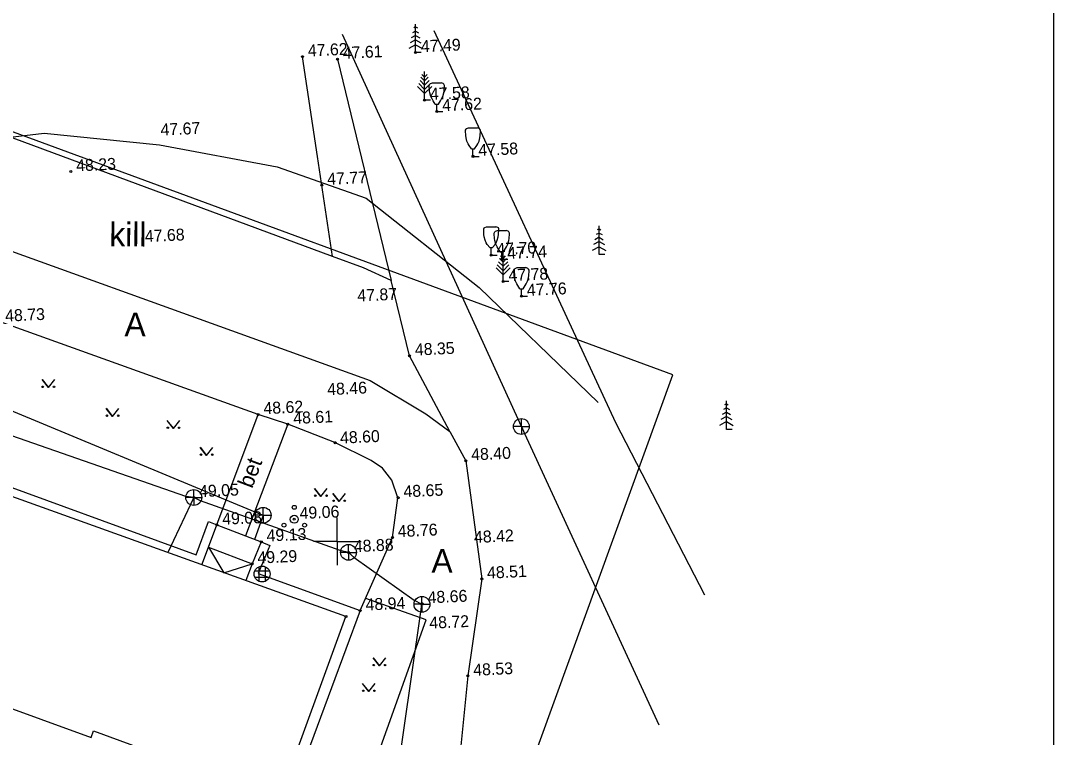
# Model space of a CAD drawing. Extents: x 640815 to 641975, y 6454871 to 6455868.
# Drawn here: x 641780 to 641845.2, y 6455537.6 to 6455582.9 of the extents above; entities that cross this region are included whole.
import ezdxf

# ---------------------------------------------------------------- set-up
doc = ezdxf.new("R2010")
doc.units = 0
for name, color, linetype in [('Level 1', 7, 'Continuous'), ('Level 10', 7, 'Continuous'), ('Level 11', 7, 'Continuous'), ('Level 13', 7, 'Continuous'), ('Level 15', 7, 'Continuous'), ('Level 2', 7, 'Continuous'), ('Level 30', 7, 'Continuous'), ('Level 40', 7, 'Continuous'), ('Level 44', 7, 'Continuous'), ('Level 59', 7, 'Continuous'), ('Level 6', 7, 'Continuous'), ('Level 61', 7, 'Continuous'), ('Level 62', 7, 'Continuous'), ('Level 63', 7, 'Continuous')]:
    doc.layers.add(name, color=color, linetype=linetype)

msp = doc.modelspace()

# ---------------------------------------------------------------- linework, layer by layer
at = {"layer": 'Level 1'}
msp.add_lwpolyline([(641744.87, 6455552.14), (641747.77, 6455551.08), (641747.89, 6455551.43), (641757.26, 6455548.01), (641757.11, 6455547.62), (641765.68, 6455544.49), (641765.82, 6455544.89), (641774.86, 6455541.59), (641774.71, 6455541.18), (641784.47, 6455537.62), (641784.62, 6455538.04), (641792.94, 6455535), (641792.8, 6455534.61), (641796.1, 6455533.4), (641796.25, 6455533.79), (641796.36, 6455533.76), (641800.55, 6455545.26), (641749.03, 6455563.78), (641748.78, 6455563.69), (641746.96, 6455558.64), (641745.14, 6455553.6), (641745.22, 6455553.4), (641744.81, 6455552.27), (641744.87, 6455552.14)], dxfattribs=at)
at = {"layer": 'Level 10'}
for p, q in [((641811.61, 6455557.25), (641811.61, 6455557.75)), ((641811.61, 6455557.25), (641811.11, 6455557.25)), ((641811.61, 6455557.25), (641812.11, 6455557.25)), ((641811.61, 6455557.25), (641811.61, 6455556.75)), ((641790.95, 6455552.77), (641790.45, 6455552.77)), ((641790.95, 6455552.77), (641790.95, 6455553.27)), ((641790.95, 6455552.77), (641791.45, 6455552.77)), ((641790.95, 6455552.77), (641790.95, 6455552.27)), ((641795.33, 6455551.65), (641795.33, 6455552.15)), ((641795.33, 6455551.65), (641794.83, 6455551.65)), ((641795.33, 6455551.65), (641795.83, 6455551.65)), ((641795.33, 6455551.65), (641795.33, 6455551.15)), ((641800.71, 6455549.31), (641800.71, 6455549.81)), ((641800.71, 6455549.31), (641800.21, 6455549.31)), ((641800.71, 6455549.31), (641801.21, 6455549.31)), ((641800.71, 6455549.31), (641800.71, 6455548.81)), ((641805.34, 6455546.03), (641805.34, 6455546.53)), ((641805.34, 6455546.03), (641804.84, 6455546.03)), ((641805.34, 6455546.03), (641805.84, 6455546.03)), ((641805.34, 6455546.03), (641805.34, 6455545.53))]:
    msp.add_line(p, q, dxfattribs=at)
for centre in [(641811.61, 6455557.25), (641790.95, 6455552.77), (641795.33, 6455551.65), (641800.71, 6455549.31), (641805.34, 6455546.03)]:
    msp.add_circle(centre, 0.5, dxfattribs=at)
at = {"layer": 'Level 11'}
for points in [[(641811.61, 6455557.25), (641811.4, 6455557.72), (641800.34, 6455581.98)], [(641790.95, 6455552.77), (641790.46, 6455552.84), (641773.49, 6455558.74), (641773.06, 6455558.95)], [(641777.25, 6455559.16), (641777.68, 6455558.98), (641794.8, 6455551.87), (641795.33, 6455551.65)], [(641811.61, 6455557.25), (641811.81, 6455556.81), (641820.28, 6455538.42)], [(641790.95, 6455552.77), (641790.74, 6455552.33), (641789.31, 6455549.3)], [(641800.71, 6455549.31), (641800.18, 6455549.43), (641791.37, 6455552.56), (641790.95, 6455552.77)], [(641795.33, 6455551.65), (641795.18, 6455551.24), (641794.78, 6455550.12)], [(641800.71, 6455549.31), (641801.06, 6455548.98), (641804.86, 6455546.29), (641805.34, 6455546.03)], [(641802.37, 6455525.87), (641802.51, 6455526.37), (641805.27, 6455545.55), (641805.34, 6455546.03)]]:
    msp.add_lwpolyline(points, dxfattribs=at)
at = {"layer": 'Level 13'}
msp.add_lwpolyline([(641806.1, 6455582.25), (641817.54, 6455557.5), (641823.16, 6455546.62)], dxfattribs=at)
at = {"layer": 'Level 15'}
msp.add_lwpolyline([(641761.01, 6455559.84), (641763.39, 6455563.77), (641769.55, 6455574.36), (641781.52, 6455575.76), (641788.8, 6455575.02), (641796.22, 6455573.63), (641801.83, 6455571.67), (641808.94, 6455566.03), (641815.82, 6455559.37), (641816.45, 6455558.76)], dxfattribs=at)
at = {"layer": 'Level 2'}
for points in [[(641791.88, 6455549.63), (641792.41, 6455551.04), (641795.21, 6455549.97), (641794.63, 6455548.58)], [(641791.45, 6455548.52), (641791.88, 6455549.63), (641794.63, 6455548.58), (641794.23, 6455547.53)], [(641791.88, 6455549.63), (641792.85, 6455548.02), (641794.63, 6455548.58)]]:
    msp.add_lwpolyline(points, dxfattribs=at)
at = {"layer": 'Level 30'}
for points in [[(641799.7, 6455567.97), (641798.76, 6455574.28), (641797.81, 6455580.59)], [(641800.01, 6455580.43), (641803.4, 6455566.47)], [(641768.66, 6455579.39), (641769.41, 6455571.93), (641802.07, 6455560.16), (641805.58, 6455558.06), (641807.11, 6455556.93)], [(641807.11, 6455556.93), (641804.56, 6455561.71), (641803.4, 6455566.47), (641801.66, 6455567.26), (641799.7, 6455567.97), (641776.7, 6455576.49)], [(641801.45, 6455545.63), (641803.48, 6455550.25), (641803.83, 6455552.76), (641803.44, 6455553.86), (641802.85, 6455554.63), (641802.14, 6455555.1), (641799.85, 6455556.24), (641796.89, 6455557.39), (641795.01, 6455558.01), (641778.71, 6455563.86)], [(641792.41, 6455551.04), (641795.01, 6455558.01)], [(641796.89, 6455557.39), (641794.22, 6455550.35)], [(641807.11, 6455556.93), (641808.11, 6455555.09), (641809.11, 6455547.63), (641808.24, 6455541.51), (641807.79, 6455537.09), (641805.23, 6455530.17), (641799.09, 6455512.35)], [(641777.07, 6455556.42), (641777.51, 6455556.26), (641776.8, 6455554.38), (641791.11, 6455549.16), (641791.88, 6455551.25), (641792.41, 6455551.04)], [(641795.21, 6455549.97), (641795.74, 6455549.74), (641795.01, 6455547.98), (641801.45, 6455545.63), (641796.93, 6455533.45)], [(641793.3, 6455510.66), (641805.6, 6455545.05), (641801.8, 6455546.4)]]:
    msp.add_lwpolyline(points, dxfattribs=at)
at = {"layer": 'Level 40'}
msp.add_lwpolyline([(641660.8, 6455541.98), (641691.33, 6455530.97), (641749.64, 6455509.86), (641756.44, 6455528.66), (641803.45, 6455511.64), (641821.16, 6455560.52), (641686.12, 6455610.26)], close=True, dxfattribs=at)
at = {"layer": 'Level 44'}
for p, q in [((641804.94, 6455582.2), (641804.75, 6455582.1)), ((641804.94, 6455582.47), (641804.82, 6455582.4)), ((641804.94, 6455580.85), (641804.94, 6455582.65)), ((641804.94, 6455582.47), (641805.06, 6455582.4)), ((641804.94, 6455582.2), (641805.13, 6455582.1)), ((641804.94, 6455581.66), (641804.6, 6455581.47)), ((641804.94, 6455581.93), (641804.67, 6455581.78)), ((641804.94, 6455581.93), (641805.21, 6455581.78)), ((641804.94, 6455581.66), (641805.28, 6455581.47)), ((641804.94, 6455581.34), (641804.51, 6455581.1)), ((641804.94, 6455581.34), (641805.37, 6455581.1)), ((641805.3, 6455580.85), (641804.94, 6455580.85)), ((641805.51, 6455577.85), (641805.51, 6455579.65)), ((641805.51, 6455578.52), (641805.14, 6455578.9)), ((641805.51, 6455578.8), (641805.22, 6455579.09)), ((641805.51, 6455579.06), (641805.28, 6455579.29)), ((641805.51, 6455579.29), (641805.34, 6455579.46)), ((641805.51, 6455579.29), (641805.68, 6455579.46)), ((641805.51, 6455579.06), (641805.74, 6455579.29)), ((641805.51, 6455578.8), (641805.8, 6455579.09)), ((641805.51, 6455578.52), (641805.88, 6455578.9)), ((641806, 6455578.94), (641806.56, 6455578.94)), ((641805.51, 6455578.26), (641805.06, 6455578.7)), ((641805.51, 6455578.26), (641805.96, 6455578.7)), ((641805.87, 6455577.85), (641805.51, 6455577.85)), ((641806.18, 6455577.6), (641806.38, 6455577.6)), ((641806.28, 6455577.13), (641806.28, 6455577.6)), ((641806.28, 6455577.13), (641806.66, 6455577.13)), ((641808.28, 6455576.1), (641808.84, 6455576.1)), ((641808.46, 6455574.78), (641808.66, 6455574.78)), ((641808.56, 6455574.3), (641808.56, 6455574.78)), ((641808.56, 6455574.3), (641808.94, 6455574.3)), ((641809.42, 6455569.86), (641810, 6455569.86)), ((641816.51, 6455569.73), (641816.4, 6455569.66)), ((641816.51, 6455568.11), (641816.51, 6455569.91)), ((641816.51, 6455569.73), (641816.62, 6455569.66)), ((641810.1, 6455569.62), (641810.66, 6455569.62)), ((641816.51, 6455569.19), (641816.24, 6455569.04)), ((641816.51, 6455569.46), (641816.32, 6455569.36)), ((641816.51, 6455569.46), (641816.7, 6455569.36)), ((641816.51, 6455569.19), (641816.78, 6455569.04)), ((641809.62, 6455568.54), (641809.8, 6455568.54)), ((641809.71, 6455568.06), (641809.71, 6455568.54)), ((641816.51, 6455568.6), (641816.08, 6455568.36)), ((641816.51, 6455568.92), (641816.16, 6455568.73)), ((641816.51, 6455568.92), (641816.86, 6455568.73)), ((641816.51, 6455568.6), (641816.94, 6455568.36)), ((641809.71, 6455568.06), (641810.09, 6455568.06)), ((641810.46, 6455567.62), (641810.24, 6455567.85)), ((641810.28, 6455568.28), (641810.48, 6455568.28)), ((641810.46, 6455567.85), (641810.3, 6455568.02)), ((641810.38, 6455567.81), (641810.38, 6455568.28)), ((641810.38, 6455567.81), (641810.76, 6455567.81)), ((641810.46, 6455566.41), (641810.46, 6455568.21)), ((641810.46, 6455567.85), (641810.62, 6455568.02)), ((641810.46, 6455567.62), (641810.68, 6455567.85)), ((641816.87, 6455568.11), (641816.51, 6455568.11)), ((641810.46, 6455566.82), (641810.02, 6455567.26)), ((641810.46, 6455567.08), (641810.09, 6455567.46)), ((641810.46, 6455567.36), (641810.16, 6455567.65)), ((641810.46, 6455567.36), (641810.76, 6455567.65)), ((641810.46, 6455567.08), (641810.83, 6455567.46)), ((641810.46, 6455566.82), (641810.9, 6455567.26)), ((641811.34, 6455567.28), (641811.9, 6455567.28)), ((641810.82, 6455566.41), (641810.46, 6455566.41)), ((641811.52, 6455565.94), (641811.72, 6455565.94)), ((641811.62, 6455565.47), (641811.62, 6455565.94)), ((641811.62, 6455565.47), (641812, 6455565.47)), ((641781.38, 6455560.22), (641781.78, 6455559.71)), ((641781.78, 6455559.71), (641781.38, 6455560.21)), ((641781.78, 6455559.71), (641782.18, 6455560.21)), ((641824.54, 6455558.69), (641824.42, 6455558.62)), ((641824.54, 6455557.07), (641824.54, 6455558.87)), ((641824.54, 6455558.69), (641824.66, 6455558.62)), ((641785.42, 6455558.4), (641785.83, 6455557.89)), ((641785.83, 6455557.89), (641785.43, 6455558.39)), ((641785.83, 6455557.89), (641786.23, 6455558.39)), ((641824.54, 6455558.15), (641824.27, 6455558)), ((641824.54, 6455558.42), (641824.35, 6455558.32)), ((641824.54, 6455558.42), (641824.73, 6455558.32)), ((641824.54, 6455558.15), (641824.81, 6455558)), ((641789.26, 6455557.64), (641789.67, 6455557.13)), ((641789.67, 6455557.13), (641789.27, 6455557.63)), ((641789.67, 6455557.13), (641790.07, 6455557.63)), ((641824.54, 6455557.56), (641824.11, 6455557.32)), ((641824.54, 6455557.88), (641824.2, 6455557.69)), ((641824.54, 6455557.88), (641824.88, 6455557.69)), ((641824.54, 6455557.56), (641824.97, 6455557.32)), ((641824.9, 6455557.07), (641824.54, 6455557.07)), ((641791.36, 6455555.94), (641791.76, 6455555.43)), ((641791.76, 6455555.43), (641791.36, 6455555.93)), ((641791.76, 6455555.43), (641792.16, 6455555.93)), ((641798.56, 6455553.34), (641798.97, 6455552.84)), ((641798.97, 6455552.84), (641798.57, 6455553.34)), ((641798.97, 6455552.84), (641799.37, 6455553.34)), ((641799.72, 6455553.02), (641800.12, 6455552.52)), ((641800.12, 6455552.52), (641799.72, 6455553.02)), ((641800.12, 6455552.52), (641800.52, 6455553.02)), ((641802.26, 6455542.66), (641802.66, 6455542.15)), ((641802.66, 6455542.15), (641802.26, 6455542.65)), ((641802.66, 6455542.15), (641803.06, 6455542.65)), ((641801.58, 6455541.04), (641801.99, 6455540.53)), ((641801.99, 6455540.53), (641801.59, 6455541.03)), ((641801.99, 6455540.53), (641802.39, 6455541.03))]:
    msp.add_line(p, q, dxfattribs=at)
for points in [[(641806.18, 6455577.6), (641806.04, 6455577.8), (641805.98, 6455577.92), (641805.9, 6455578.08), (641805.84, 6455578.3), (641805.82, 6455578.44), (641805.8, 6455578.74), (641805.8, 6455578.78), (641805.84, 6455578.85), (641805.88, 6455578.89), (641806, 6455578.94)], [(641806.38, 6455577.6), (641806.52, 6455577.8), (641806.58, 6455577.92), (641806.66, 6455578.08), (641806.72, 6455578.3), (641806.74, 6455578.44), (641806.76, 6455578.74), (641806.76, 6455578.78), (641806.72, 6455578.85), (641806.68, 6455578.89), (641806.56, 6455578.94)], [(641808.46, 6455574.78), (641808.32, 6455574.98), (641808.26, 6455575.08), (641808.18, 6455575.25), (641808.12, 6455575.46), (641808.1, 6455575.61), (641808.08, 6455575.92), (641808.08, 6455575.96), (641808.12, 6455576.02), (641808.16, 6455576.06), (641808.28, 6455576.1)], [(641808.66, 6455574.78), (641808.8, 6455574.98), (641808.86, 6455575.08), (641808.94, 6455575.25), (641809, 6455575.46), (641809.02, 6455575.61), (641809.04, 6455575.92), (641809.04, 6455575.96), (641809, 6455576.02), (641808.96, 6455576.06), (641808.84, 6455576.1)], [(641809.62, 6455568.54), (641809.46, 6455568.74), (641809.4, 6455568.84), (641809.33, 6455569.01), (641809.27, 6455569.22), (641809.25, 6455569.37), (641809.24, 6455569.68), (641809.24, 6455569.72), (641809.26, 6455569.78), (641809.3, 6455569.82), (641809.42, 6455569.86)], [(641809.8, 6455568.54), (641809.96, 6455568.74), (641810.02, 6455568.84), (641810.09, 6455569.01), (641810.15, 6455569.22), (641810.17, 6455569.37), (641810.18, 6455569.68), (641810.18, 6455569.72), (641810.16, 6455569.78), (641810.12, 6455569.82), (641810, 6455569.86)], [(641810.28, 6455568.28), (641810.14, 6455568.48), (641810.08, 6455568.6), (641810, 6455568.76), (641809.94, 6455568.98), (641809.92, 6455569.12), (641809.9, 6455569.42), (641809.9, 6455569.46), (641809.94, 6455569.53), (641809.98, 6455569.57), (641810.1, 6455569.62)], [(641810.48, 6455568.28), (641810.62, 6455568.48), (641810.68, 6455568.6), (641810.76, 6455568.76), (641810.82, 6455568.98), (641810.84, 6455569.12), (641810.86, 6455569.42), (641810.86, 6455569.46), (641810.82, 6455569.53), (641810.78, 6455569.57), (641810.66, 6455569.62)], [(641811.52, 6455565.94), (641811.38, 6455566.14), (641811.32, 6455566.26), (641811.24, 6455566.42), (641811.18, 6455566.64), (641811.16, 6455566.78), (641811.14, 6455567.08), (641811.14, 6455567.12), (641811.18, 6455567.19), (641811.22, 6455567.23), (641811.34, 6455567.28)], [(641811.72, 6455565.94), (641811.86, 6455566.14), (641811.92, 6455566.26), (641812, 6455566.42), (641812.06, 6455566.64), (641812.08, 6455566.78), (641812.1, 6455567.08), (641812.1, 6455567.12), (641812.06, 6455567.19), (641812.02, 6455567.23), (641811.9, 6455567.28)]]:
    msp.add_lwpolyline(points, dxfattribs=at)
for centre, radius in [((641781.425, 6455559.755), 0.045), ((641782.135, 6455559.755), 0.045), ((641785.475, 6455557.935), 0.045), ((641786.185, 6455557.935), 0.045), ((641789.315, 6455557.175), 0.045), ((641790.025, 6455557.175), 0.045), ((641791.405, 6455555.475), 0.045), ((641792.115, 6455555.475), 0.045), ((641798.615, 6455552.885), 0.045), ((641799.325, 6455552.885), 0.045), ((641797.29, 6455552.15), 0.125), ((641799.765, 6455552.565), 0.045), ((641800.475, 6455552.565), 0.045), ((641797.29, 6455551.4), 0.25), ((641796.64, 6455551.025), 0.125), ((641797.94, 6455551.025), 0.125), ((641802.305, 6455542.195), 0.045), ((641803.015, 6455542.195), 0.045), ((641801.635, 6455540.575), 0.045), ((641802.345, 6455540.575), 0.045)]:
    msp.add_circle(centre, radius, dxfattribs=at)
at = {"layer": 'Level 6'}
for p, q in [((641795.06, 6455548.4), (641795.06, 6455547.48)), ((641795.46, 6455548.4), (641795.46, 6455547.48)), ((641794.8, 6455548.14), (641795.72, 6455548.14)), ((641794.8, 6455547.74), (641795.72, 6455547.74))]:
    msp.add_line(p, q, dxfattribs=at)
msp.add_circle((641795.26, 6455547.94), 0.5, dxfattribs=at)
at = {"layer": 'Level 61'}
msp.add_lwpolyline([(641653.03, 6455629.74), (641845.16, 6455629.74), (641845.16, 6455486.83), (641653.03, 6455486.84), (641653.03, 6455629.74)], dxfattribs=at)
at = {"layer": 'Level 62'}
for centre in [(641804.94, 6455580.85), (641797.81, 6455580.59), (641800.01, 6455580.43), (641805.51, 6455577.85), (641806.28, 6455577.13), (641808.56, 6455574.3), (641783.2, 6455573.34), (641799.02, 6455572.48), (641809.71, 6455568.06), (641810.38, 6455567.81), (641810.46, 6455566.41), (641811.62, 6455565.47), (641804.56, 6455561.71), (641795.01, 6455558.01), (641796.89, 6455557.39), (641799.86, 6455556.23), (641808.11, 6455555.09), (641790.95, 6455552.77), (641803.84, 6455552.76), (641797.29, 6455551.4), (641792.41, 6455551.04), (641803.48, 6455550.25), (641795.21, 6455549.97), (641800.71, 6455549.31), (641794.63, 6455548.58), (641809.11, 6455547.63), (641801.45, 6455545.63), (641805.34, 6455546.03), (641805.36, 6455546.07), (641800.55, 6455545.26), (641808.23, 6455541.51)]:
    msp.add_circle(centre, 0.0625, dxfattribs=at)
at = {"layer": 'Level 63'}
for points in [[(641800, 6455550), (641800, 6455551.5)], [(641800, 6455550), (641798.5, 6455550)], [(641800, 6455550), (641801.5, 6455550)], [(641800, 6455550), (641800, 6455548.5)]]:
    msp.add_lwpolyline(points, dxfattribs=at)

# ---------------------------------------------------------------- texts
at = {"layer": 'Level 2'}
msp.add_text('bet', height=1, rotation=69.23223, dxfattribs=at).set_placement((641794.63, 6455553.3))
at = {"layer": 'Level 30'}
for s, p in [('kill', (641785.62, 6455568.63)), ('A', (641786.58, 6455562.95)), ('A', (641805.94, 6455548.03))]:
    msp.add_text(s, height=1.5, rotation=359.48159, dxfattribs=at).set_placement(p)
at = {"layer": 'Level 59'}
for s, p in [('47.62', (641798.16, 6455580.6)), ('47.49', (641805.29, 6455580.87)), ('47.61', (641800.36, 6455580.45)), ('47.58', (641805.86, 6455577.86)), ('47.62', (641806.63, 6455577.15)), ('47.67', (641788.87, 6455575.61)), ('47.58', (641808.91, 6455574.32)), ('48.23', (641783.55, 6455573.35)), ('47.77', (641799.38, 6455572.5)), ('47.68', (641787.88, 6455568.89)), ('47.70', (641810.06, 6455568.07)), ('47.74', (641810.73, 6455567.82)), ('47.78', (641810.81, 6455566.42)), ('47.87', (641801.28, 6455565.14)), ('47.76', (641811.97, 6455565.49)), ('48.73', (641779.07, 6455563.87)), ('48.35', (641804.91, 6455561.73)), ('48.46', (641799.38, 6455559.23)), ('48.62', (641795.36, 6455558.03)), ('48.61', (641797.24, 6455557.41)), ('48.60', (641800.19, 6455556.17)), ('48.40', (641808.46, 6455555.11)), ('49.05', (641791.3, 6455552.79)), ('48.65', (641804.19, 6455552.78)), ('49.06', (641797.64, 6455551.41)), ('49.08', (641792.76, 6455551.05)), ('49.13', (641795.56, 6455549.99)), ('48.76', (641803.83, 6455550.27)), ('48.88', (641801.06, 6455549.32)), ('48.42', (641808.64, 6455549.9)), ('49.29', (641794.98, 6455548.6)), ('48.51', (641809.46, 6455547.65)), ('48.66', (641805.71, 6455546.09)), ('48.94', (641801.8, 6455545.64)), ('48.72', (641805.82, 6455544.49)), ('48.53', (641808.59, 6455541.52))]:
    msp.add_text(s, height=0.75, rotation=2.56314, dxfattribs=at).set_placement(p)

doc.saveas('drawing.dxf')
